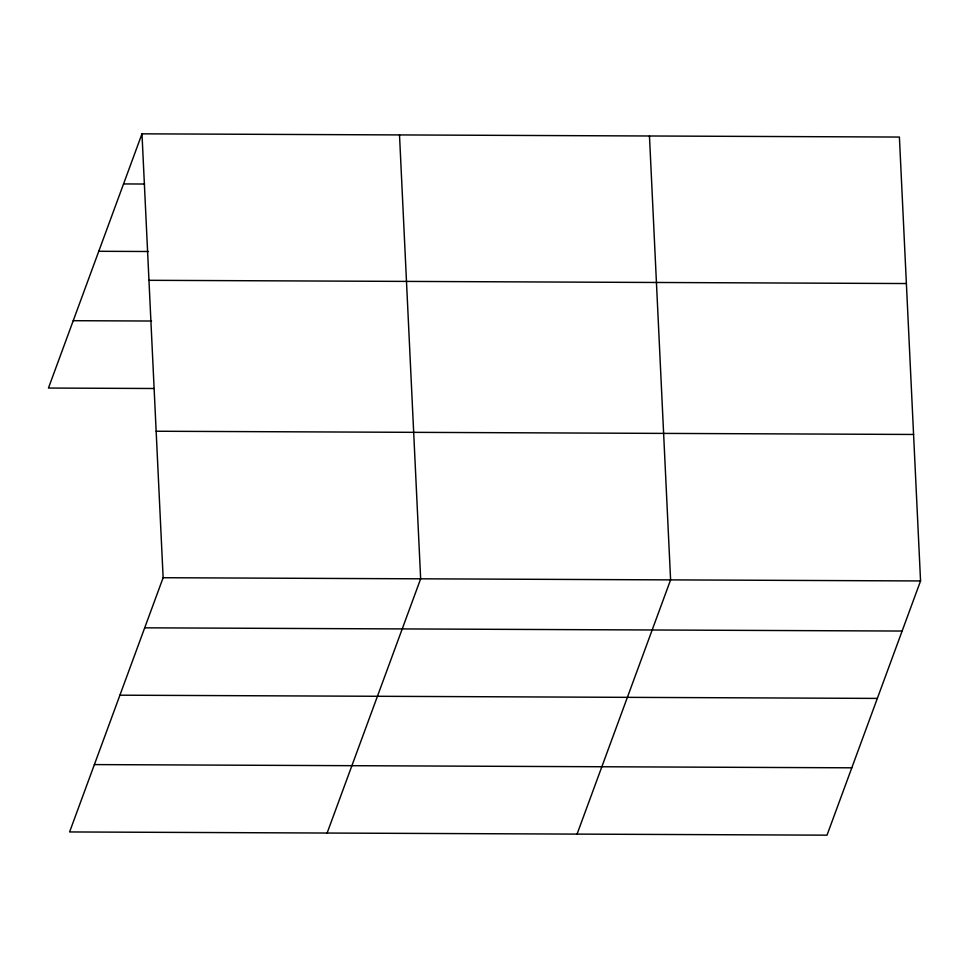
<?xml version="1.0" encoding="UTF-8"?>
<svg xmlns="http://www.w3.org/2000/svg" width="969" height="969" viewBox="0 0 969 969"><rect width="100%" height="100%" fill="white"/><g stroke="black" fill="none" stroke-linecap="round" stroke-linejoin="round"><path stroke-width="1.45" d="M141.983 133.831L163.131 577.718L69.598 831.947L827.017 835.169L920.55 580.952L899.402 137.053L141.983 133.831L48.45 388.048L153.865 388.496M327.11 833.049L420.655 578.82L399.507 134.921M577.064 834.103L670.596 579.886L649.46 135.987M123.547 183.928L144.635 184.025M98.765 251.286L148.463 251.504M148.96 280.307L906.378 283.542M73.232 320.691L151.539 321.03M156.154 431.241L913.573 434.463M163.131 577.718L920.55 580.952M144.696 627.827L902.115 631.049M119.914 695.185L877.333 698.407M94.381 764.589L851.799 767.811"/></g></svg>
